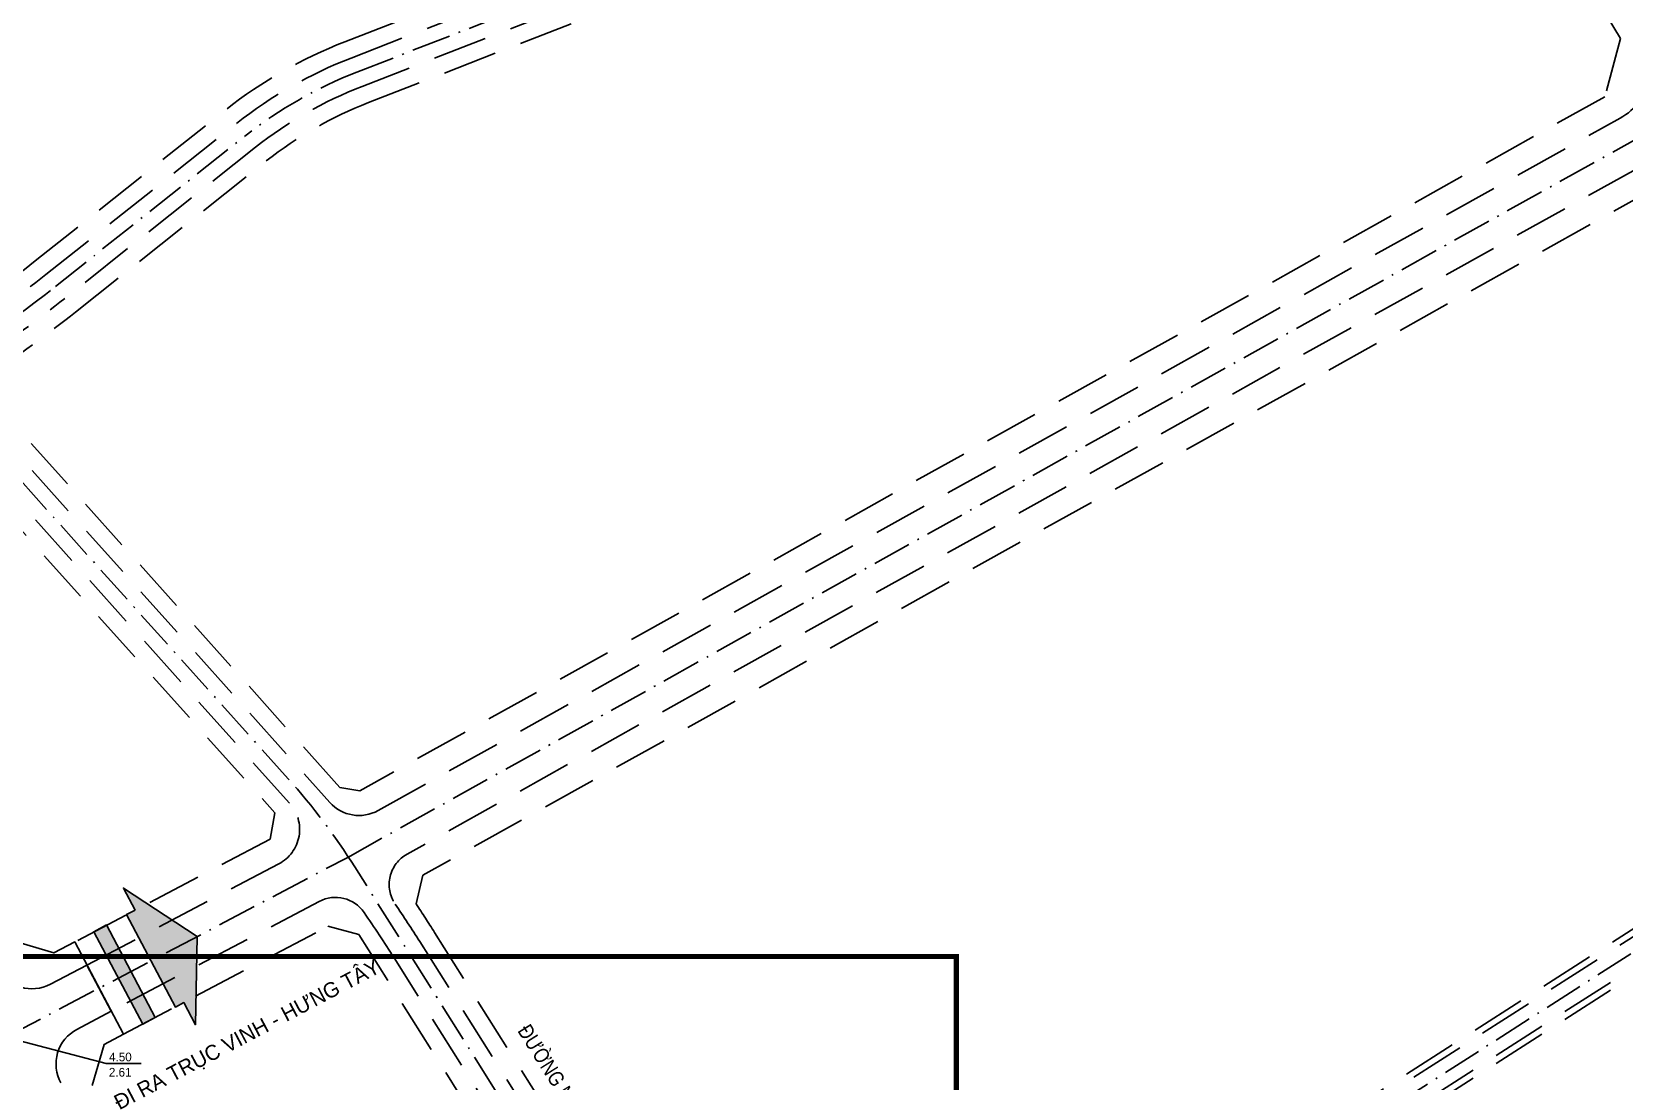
# Model space of a CAD drawing. Header units: metres. Extents: x 566631 to 571358, y 2062953 to 2068466.
# Drawn here: x 569011.4 to 569377.5, y 2066612.5 to 2066853.7 of the extents above; entities that cross this region are included whole.
import ezdxf
from ezdxf.enums import TextEntityAlignment as Align

# ---------------------------------------------------------------- set-up
doc = ezdxf.new("R2010")
doc.units = ezdxf.units.M
doc.linetypes.add('ACAD_ISO10W100', pattern=[18.5, 12, -3, 0.5, -3])
doc.linetypes.add('HIDDEN', pattern=[0.375, 0.25, -0.125])
for name, color, linetype in [('ghi_chu', 7, 'CONTINUOUS'), ('hatchViaHe+LogDg', 129, 'CONTINUOUS'), ('Khung ban ve', 7, 'CONTINUOUS'), ('LogDg', 7, 'CONTINUOUS'), ('LogDg phu', 7, 'CONTINUOUS'), ('TimDg', 222, 'CONTINUOUS'), ('TNuoc Thai', 7, 'CONTINUOUS'), ('ViaHeS', 32, 'CONTINUOUS'), ('ViaHeSphu', 32, 'CONTINUOUS')]:
    doc.layers.add(name, color=color, linetype=linetype)
doc.styles.add('avantH', font='VHAVAN.ttf', dxfattribs={"height": 10})
doc.styles.add('solo', font='VHARIALN.ttf')
doc.styles.add('STYLE3', font='VHBODO.ttf', dxfattribs={"width": 0.8, "height": 2.2})
doc.dimstyles.new('kichthuocnut', dxfattribs={"dimtxt": 1.1, "dimasz": 0.5, "dimexe": 0.5, "dimexo": 0.5, "dimgap": 0.5, "dimtad": 1, "dimzin": 0, "dimdsep": 46, "dimtxsty": 'solo', "dimblk": 'BOXFILLED', "dimcen": 0.09, "dimdle": 1, "dimclrd": 256, "dimclre": 256, "dimclrt": 7, "dimadec": 0, "dimazin": 0, "dimtfac": 1, "dimtix": 1, "dimtofl": 0, "dimtmove": 1, "dimatfit": 3, "dimldrblk": 'ARCHTICK', "dimfxl": 1, "dimtfill": 1, "dimtfillclr": 2, "dimtolj": 1, "dimtzin": 0, "dimlwd": -1, "dimlwe": -1, "dimarcsym": 0})

msp = doc.modelspace()

# ---------------------------------------------------------------- hatches: boundary and pattern name
at = {"layer": 'hatchViaHe+LogDg'}
for points in [[(569035.086, 2066651.798), (569032.415, 2066656.867), (569049.4, 2066645.712), (569048.98, 2066625.443), (569046.308, 2066630.512), (569044.377, 2066629.494), (569033.155, 2066650.78)], [(569036.85, 2066625.555), (569025.654, 2066646.799), (569028.526, 2066648.368), (569039.747, 2066627.082)]]:
    msp.add_hatch(color=158, dxfattribs=at).paths.add_polyline_path(points)

# ---------------------------------------------------------------- linework, layer by layer
at = {"layer": 'Khung ban ve', "const_width": 1.2}
msp.add_lwpolyline([(567973.928, 2066641.109), (569223.928, 2066641.109), (569223.928, 2065831.109), (567973.928, 2065831.109)], close=True, dxfattribs=at)
at = {"layer": 'LogDg', "ltscale": 0.75}
for points in [[(569035.086, 2066651.798), (569032.415, 2066656.867), (569049.4, 2066645.712), (569048.98, 2066625.443), (569046.308, 2066630.512), (569044.377, 2066629.494), (569033.155, 2066650.78)], [(569036.85, 2066625.555), (569025.654, 2066646.799), (569028.526, 2066648.368), (569039.747, 2066627.082)]]:
    msp.add_lwpolyline(points, close=True, dxfattribs=at)
at = {"layer": 'LogDg'}
msp.add_lwpolyline([(569003.539, 2066638.345, 0.4087171), (569015.616, 2066634.728), (569024.027, 2066639.161), (569029.628, 2066628.534), (569021.714, 2066624.353, 0.4194663), (569018.035, 2066612.05)], format="xyb", dxfattribs=at)
at = {"layer": 'LogDg phu', "linetype": 'HIDDEN', "ltscale": 50}
for points in [[(568949.445, 2067192.449, -0.0516709), (568828.732, 2067142.392, 0.4520495), (568823.704, 2067131.484), (568889.757, 2066982.485), (568964.104, 2066821.204, 0.0332387), (568983.135, 2066786.731, 0.4203516), (568995.729, 2066784.125, 0.0197184), (569014.601, 2066797.92), (569058.436, 2066832.694, -0.073662), (569084.788, 2066847.714), (569152.434, 2066874.03, 0.4366861), (569156.747, 2066884.945), (569115.749, 2066970.444), (569088.898, 2067026.443), (569011.692, 2067172.305, 0.0164333), (568995.472, 2067200.654), (568992.048, 2067206.707, 0.4096597), (568981.256, 2067209.793), (568949.445, 2067192.449)], [(569000.353, 2066778.8, 0.4548206), (568998.88, 2066766.831), (569079.895, 2066676.532, 0.3503929), (569090.977, 2066674.682), (569376.562, 2066833.889, 0.4237377), (569382.116, 2066854.715), (569334.972, 2066933.191), (569331.126, 2066939.904, 0.3990614), (569320.574, 2066943.067), (569229.589, 2066897.058, -0.0242973), (569220.408, 2066892.962), (569087.325, 2066841.191, 0.0736126), (569062.771, 2066827.198), (569018.952, 2066792.436, -0.0190034), (569000.353, 2066778.8)], [(569094.913, 2066653.178, -0.0085079), (569100.564, 2066644.534), (569175.962, 2066524.804, 0.4164788), (569187.047, 2066522.33), (569389.076, 2066651.746, 0.1421577), (569424.67, 2066692.44), (569427.357, 2066698.204, -0.1011575), (569451.924, 2066731.347, 0.3657024), (569453.347, 2066741.57), (569423.42, 2066788.999), (569406.901, 2066815.344, 0.3992134), (569380.218, 2066822.188), (569097.638, 2066664.656, 0.4400681), (569094.913, 2066653.178)], [(569070.631, 2066676.376), (568990.968, 2066765.167, 0.3535072), (568981.041, 2066766.769, -0.0276727), (568951.026, 2066751.736, 0.4422779), (568947.201, 2066740.534), (568998.94, 2066646.687)], [(569024.027, 2066639.161), (569068.131, 2066662.406, 0.4881878), (569070.631, 2066676.376)], [(569170.133, 2066520.923), (569094.641, 2066640.803, 0.0105554), (569087.749, 2066651.252, 0.3799801), (569077.429, 2066653.781), (569029.628, 2066628.534)]]:
    msp.add_lwpolyline(points, format="xyb", dxfattribs=at)
msp.add_lwpolyline([(569404.534, 2066457.55), (569395.244, 2066455.041, 0.0735622), (569393.903, 2066454.456), (569361.312, 2066434.133, 0.0720635), (569360.217, 2066433.208), (569353.684, 2066425.841), (569312.663, 2066400.261, -0.0123686), (569312.45, 2066400.135), (569276.974, 2066380.379, -0.3985179), (569264.979, 2066383.446), (569187.686, 2066506.187, -0.411952), (569190.14, 2066517.186), (569392.312, 2066646.693, 0.1421577), (569430.109, 2066689.905), (569432.796, 2066695.669, -0.0905122), (569452.943, 2066724.084, -0.4773352), (569465.298, 2066722.63), (569475.236, 2066706.879), (569559.695, 2066572.018, -0.4147777), (569554.919, 2066551.329)], format="xyb", close=True, dxfattribs=at)
at = {"layer": 'TimDg', "linetype": 'ACAD_ISO10W100', "ltscale": 0.75}
for points in [[(569005.403, 2066622.535), (569083.995, 2066663.92), (569398.866, 2066839.454), (569679.973, 2066994.231, 0.2159494), (569778.829, 2067126.417), (569792.905, 2067190.337, 0.1706125), (569752.813, 2067519.478), (569303.943, 2068427.329)], [(569436.465, 2065958.834), (569419.712, 2066058.035), (569398.612, 2066145.497, 0.0637052), (569389.578, 2066169.214), (569363.05, 2066218.806, 0.0210814), (569320.195, 2066291.387), (569273.196, 2066363.831), (569085.612, 2066661.709, 0.0423425), (569070.333, 2066681.95), (568996.089, 2066764.701, -0.0749695), (568963.325, 2066814.535), (568886.568, 2066981.043), (568801.419, 2067173.117), (568783.085, 2067218.92), (568756.049, 2067284.094), (568726.978, 2067363.658)], [(568935.54, 2066749.258, 0.0782398), (569016.776, 2066795.178), (569060.604, 2066829.946, -0.073638), (569086.056, 2066844.452), (569219.139, 2066896.224, 0.0242973), (569228.01, 2066900.181), (569317.738, 2066945.554), (569392.054, 2066998.827), (569473.745, 2067049.301), (569540.759, 2067085.765), (569799.644, 2067227.606)], [(569778.829, 2067126.417), (569736.125, 2066934.463, -0.2073322), (569689.329, 2066870.177), (569469.926, 2066740.828, 0.1516132), (569430.077, 2066696.936), (569427.389, 2066691.172, -0.1421577), (569390.694, 2066649.219), (569095.087, 2066459.86)]]:
    msp.add_lwpolyline(points, format="xyb", dxfattribs=at)
at = {"layer": 'ViaHeS', "elevation": 0}
msp.add_lwpolyline([(569025.195, 2066611.491), (569028.005, 2066620.89), (569032.426, 2066623.226), (569021.23, 2066644.469), (569016.407, 2066641.927), (569006.835, 2066644.794)], dxfattribs=at)
at = {"layer": 'ViaHeSphu', "linetype": 'HIDDEN', "ltscale": 50}
for points in [[(568991.783, 2066786.301, 0.0214809), (569012.115, 2066801.054), (569055.959, 2066835.835, -0.0736881), (569083.337, 2066851.442), (569151.342, 2066877.897), (569153.782, 2066884.19), (569109.981, 2066972.565), (569109.388, 2066973.778), (569105.246, 2066975.455), (569103.583, 2066974.856), (569079.49, 2066966.148), (569065.446, 2066960.61), (569031.331, 2066947.326, -0.0463609), (569022.435, 2066944.781), (569005.242, 2066941.545, 0.0062285)], [(569001.272, 2066774.598, 0.0202986), (569021.438, 2066789.302), (569065.248, 2066824.057, -0.0735819), (569088.776, 2066837.463), (569221.858, 2066889.234, 0.0242973), (569231.394, 2066893.488), (569321.086, 2066938.843), (569325.308, 2066937.625), (569376.611, 2066852.228), (569373.026, 2066838.787), (569086.791, 2066679.217), (569082.167, 2066679.99), (569000.774, 2066770.709), (569001.272, 2066774.598)], [(569425.998, 2066698.838, -0.091312), (569447.941, 2066729.681), (569448.943, 2066737.305), (569418.341, 2066785.804), (569400.066, 2066814.95), (569386.019, 2066818.553), (569101.259, 2066659.805), (569099.696, 2066653.232, -0.0063608), (569103.949, 2066646.665), (569181.228, 2066523.947), (569185.353, 2066523.027), (569388.267, 2066653.009, 0.1421577), (569423.311, 2066693.074), (569425.998, 2066698.838)], [(569004.194, 2066649.584), (568952.833, 2066742.745), (568955.006, 2066749.114, 0.0241084), (568981.487, 2066762.422), (568989.16, 2066761.193), (569067.218, 2066674.191), (569066.134, 2066668.136), (569021.23, 2066644.469)], [(569556.742, 2066565.429), (569555.153, 2066558.546), (569309.509, 2066405.365), (569274.19, 2066385.697), (569267.157, 2066387.495), (569189.222, 2066511.254), (569190.149, 2066515.411), (569393.121, 2066645.43, 0.1421577), (569431.468, 2066689.271), (569434.155, 2066695.035, -0.0863485), (569452.871, 2066721.899), (569459.15, 2066721.129), (569470.157, 2066703.686), (569535.835, 2066598.813), (569556.742, 2066565.429)]]:
    msp.add_lwpolyline(points, format="xyb", dxfattribs=at)
msp.add_lwpolyline([(569032.426, 2066623.226), (569079.45, 2066648.064), (569086.536, 2066646.168), (569168.597, 2066515.856), (569167.67, 2066511.699), (569137.458, 2066492.346)], dxfattribs=at)

# ---------------------------------------------------------------- texts
at = {"layer": 'ghi_chu', "style": 'avantH'}
msp.add_text('®i ra trôc vinh - h\xadng t©y', height=3.5, rotation=27.84264, dxfattribs=at).set_placement((569031.47, 2066605.752, 0))
at = {"layer": 'ghi_chu', "style": 'avantH', "width": 0.85}
msp.add_text('®\xadêng nguyÔn xu©n linh (cò - më réng 15m)', height=3.5, rotation=302.19993, dxfattribs=at).set_placement((569122.918, 2066624.049))
at = {"layer": 'TNuoc Thai', "color": 7, "ltscale": 75, "style": 'STYLE3'}
for s, p in [('4.50', (569031.724, 2066617.017)), ('2.61', (569031.68, 2066613.502))]:
    msp.add_text(s, height=2, rotation=359.99998, dxfattribs=at).set_placement(p, align=Align.CENTER)

# ---------------------------------------------------------------- leaders
at = {"layer": 'TNuoc Thai', "color": 5, "ltscale": 75}
msp.add_leader([(569005.384, 2066622.569), (569028.438, 2066616.546), (569036.497, 2066616.546)], dimstyle='kichthuocnut', override={"dimasz": 1, "dimclrd": 5, "dimldrblk": 'Dot'}, dxfattribs=at)

doc.saveas('drawing.dxf')
